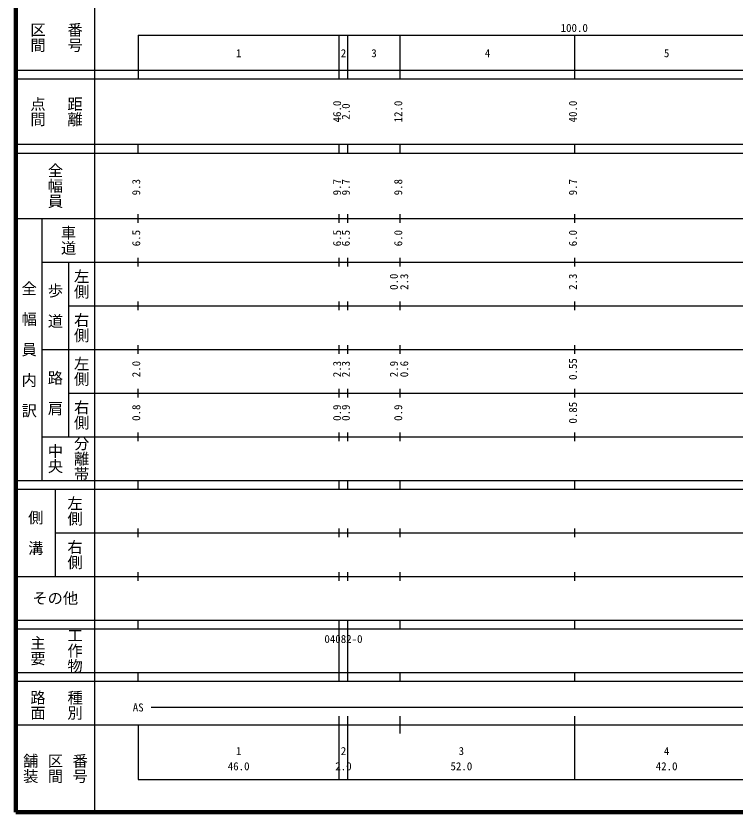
# Model space of a CAD drawing. Units: millimetres on the paper, enlarged 1000 times. Extents: x 40000 to 680000, y 20000 to 380000.
# Drawn here: x 40000 to 204672, y 20000 to 202409 of the extents above; entities that cross this region are included whole.
import ezdxf
from ezdxf.enums import TextEntityAlignment as Align

# ---------------------------------------------------------------- set-up
doc = ezdxf.new("R2010")
doc.units = ezdxf.units.MM
doc.header["$LTSCALE"] = 1000
doc.layers.add('M-TTL', color=2, linetype='Continuous', lineweight=140)
doc.layers.add('M-TTL-BAND', color=7, linetype='Continuous', lineweight=25)
doc.styles.add('@ＭＳ ゴシック', font='')
doc.styles.add('ＭＳ ゴシック', font='')
doc.styles.get('@ＭＳ ゴシック').set_extended_font_data('@MS Gothic')
doc.styles.get('ＭＳ ゴシック').set_extended_font_data('MS Gothic')

msp = doc.modelspace()

# ---------------------------------------------------------------- linework, layer by layer
at = {"layer": 'M-TTL'}
for p, q in [((40000, 380000), (40000, 20000)), ((40000, 20000), (680000, 20000))]:
    msp.add_line(p, q, dxfattribs=at)
at = {"layer": 'M-TTL-BAND'}
for p, q in [((58000, 370000), (58000, 20000)), ((68000, 198000), (579000, 198000)), ((68000, 198000), (68000, 188000)), ((114000, 188000), (114000, 198000)), ((116000, 188000), (116000, 198000)), ((128000, 188000), (128000, 198000)), ((168000, 188000), (168000, 198000)), ((40000, 190000), (579000, 190000)), ((40000, 188000), (579000, 188000)), ((40000, 173000), (579000, 173000)), ((68000, 171000), (68000, 173000)), ((114000, 171000), (114000, 173000)), ((116000, 171000), (116000, 173000)), ((128000, 171000), (128000, 173000)), ((168000, 171000), (168000, 173000)), ((40000, 171000), (579000, 171000)), ((68000, 155000), (68000, 157000)), ((114000, 155000), (114000, 157000)), ((116000, 155000), (116000, 157000)), ((128000, 155000), (128000, 157000)), ((168000, 155000), (168000, 157000)), ((40000, 156000), (579000, 156000)), ((46000, 96000), (46000, 156000)), ((46000, 146000), (579000, 146000)), ((52000, 146000), (52000, 106000)), ((68000, 145000), (68000, 147000)), ((114000, 145000), (114000, 147000)), ((116000, 145000), (116000, 147000)), ((128000, 145000), (128000, 147000)), ((168000, 145000), (168000, 147000)), ((68000, 135000), (68000, 137000)), ((114000, 135000), (114000, 137000)), ((116000, 135000), (116000, 137000)), ((128000, 135000), (128000, 137000)), ((168000, 135000), (168000, 137000)), ((52000, 136000), (579000, 136000)), ((46000, 126000), (579000, 126000)), ((68000, 125000), (68000, 127000)), ((114000, 125000), (114000, 127000)), ((116000, 125000), (116000, 127000)), ((128000, 125000), (128000, 127000)), ((168000, 125000), (168000, 127000)), ((68000, 115000), (68000, 117000)), ((114000, 115000), (114000, 117000)), ((116000, 115000), (116000, 117000)), ((128000, 115000), (128000, 117000)), ((168000, 115000), (168000, 117000)), ((52000, 116000), (579000, 116000)), ((46000, 106000), (579000, 106000)), ((68000, 105000), (68000, 107000)), ((114000, 105000), (114000, 107000)), ((116000, 105000), (116000, 107000)), ((128000, 105000), (128000, 107000)), ((168000, 105000), (168000, 107000)), ((40000, 96000), (579000, 96000)), ((68000, 94000), (68000, 96000)), ((114000, 94000), (114000, 96000)), ((116000, 94000), (116000, 96000)), ((128000, 94000), (128000, 96000)), ((168000, 94000), (168000, 96000)), ((40000, 94000), (579000, 94000)), ((49000, 94000), (49000, 74000)), ((49000, 84000), (579000, 84000)), ((68000, 83000), (68000, 85000)), ((114000, 83000), (114000, 85000)), ((116000, 83000), (116000, 85000)), ((128000, 83000), (128000, 85000)), ((168000, 83000), (168000, 85000)), ((68000, 73000), (68000, 75000)), ((114000, 73000), (114000, 75000)), ((116000, 73000), (116000, 75000)), ((128000, 73000), (128000, 75000)), ((168000, 73000), (168000, 75000)), ((40000, 74000), (579000, 74000)), ((40000, 64000), (579000, 64000)), ((68000, 62000), (68000, 64000)), ((114000, 62000), (114000, 64000)), ((116000, 62000), (116000, 64000)), ((128000, 62000), (128000, 64000)), ((168000, 62000), (168000, 64000)), ((40000, 62000), (579000, 62000)), ((114000, 52000), (114000, 62000)), ((116000, 52000), (116000, 62000)), ((40000, 52000), (579000, 52000)), ((68000, 50000), (68000, 52000)), ((114000, 50000), (114000, 52000)), ((116000, 50000), (116000, 52000)), ((128000, 50000), (128000, 52000)), ((168000, 50000), (168000, 52000)), ((40000, 50000), (579000, 50000)), ((71000, 44000), (565000, 44000)), ((114000, 27500), (114000, 42000)), ((116000, 27500), (116000, 42000)), ((128000, 38000), (128000, 42000)), ((168000, 27500), (168000, 42000)), ((40000, 40000), (579000, 40000)), ((68000, 40000), (68000, 27500)), ((68000, 27500), (579000, 27500))]:
    msp.add_line(p, q, dxfattribs=at)

# ---------------------------------------------------------------- texts
at = {"layer": 'M-TTL-BAND', "style": '@ＭＳ ゴシック'}
for s, p in [('番号', (53500, 197500)), ('区間', (45000, 197500)), ('点間', (45000, 180500)), ('距離', (53500, 180500)), ('全幅員', (49000, 163500)), ('車道', (52000, 151000)), ('左側', (55000, 141000)), ('全\u3000幅\u3000員\u3000内\u3000訳', (43000, 126000)), ('歩\u3000道', (49000, 136000)), ('右側', (55000, 131000)), ('左側', (55000, 121000)), ('路\u3000肩', (49000, 116000)), ('右側', (55000, 111000)), ('分離帯', (55000, 101000)), ('中央', (49000, 101000)), ('左側', (53500, 89000)), ('側\u3000溝', (44500, 84000)), ('右側', (53500, 79000)), ('主要', (45000, 57000)), ('工作物', (53500, 57000)), ('路面', (45000, 44500)), ('種別', (53500, 44500)), ('舗装', (43333, 30000)), ('区間', (49000, 30000)), ('番号', (54667, 30000))]:
    msp.add_text(s, height=2566, rotation=270, dxfattribs=at).set_placement(p, align=Align.MIDDLE_CENTER)
at = {"layer": 'M-TTL-BAND', "style": 'ＭＳ ゴシック'}
for s, p in [('100.0', (167844, 198195)), ('1', (91000, 192405)), ('2', (115000, 192405)), ('3', (122000, 192405)), ('4', (148000, 192405)), ('5', (189000, 192405)), ('AS', (68000, 42500)), ('1', (91000, 32523)), ('2', (115000, 32523)), ('3', (142000, 32523)), ('4', (189000, 32523)), ('46.0', (91000, 29033)), ('2.0', (115000, 29033)), ('52.0', (142000, 29033)), ('42.0', (189000, 29033))]:
    msp.add_text(s, height=1833, dxfattribs=at).set_placement(p, align=Align.BOTTOM_CENTER)
for s, p in [('46.0', (115000, 180500)), ('12.0', (129000, 180500)), ('40.0', (169000, 180500)), ('2.0', (117000, 180500)), ('9.3', (69000, 163174)), ('9.7', (115000, 163174)), ('9.7', (117000, 163174)), ('9.8', (129000, 163174)), ('9.7', (169000, 163174)), ('6.0', (129000, 151500)), ('6.0', (169000, 151500)), ('6.5', (69000, 151500)), ('6.5', (115000, 151500)), ('6.5', (117000, 151500)), ('0.0', (128000, 141500)), ('2.3', (130370, 141500)), ('2.3', (169000, 141500)), ('2.0', (69000, 121500)), ('2.3', (115000, 121500)), ('2.3', (117000, 121500)), ('2.9', (128000, 121500)), ('0.6', (130370, 121500)), ('0.55', (169000, 121500)), ('0.8', (69000, 111500)), ('0.9', (115000, 111500)), ('0.9', (117000, 111500)), ('0.9', (129000, 111500)), ('0.85', (169000, 111500))]:
    msp.add_text(s, height=1833, rotation=90, dxfattribs=at).set_placement(p, align=Align.BOTTOM_CENTER)
for s, height, p in [('その他', 2566, (49000, 69000)), ('04082-0', 1833, (115000, 59655))]:
    msp.add_text(s, height=height, dxfattribs=at).set_placement(p, align=Align.MIDDLE_CENTER)

doc.saveas('drawing.dxf')
